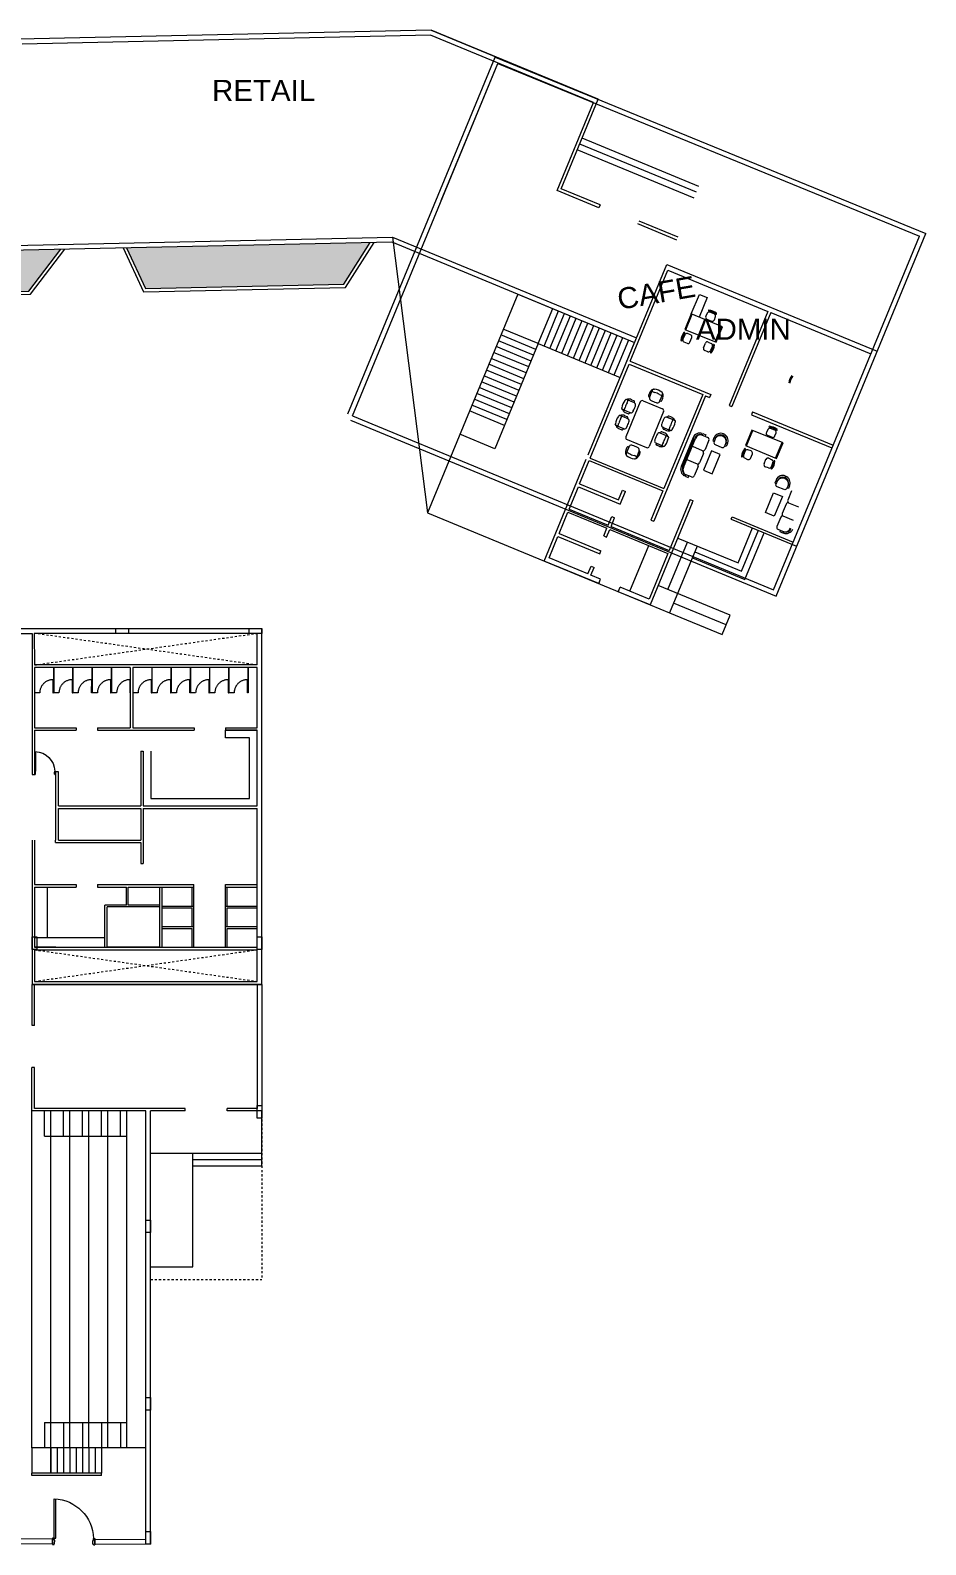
# Model space of a CAD drawing. Header units: inches. Extents: x 2 to 186, y 1 to 125.
# Drawn here: x 143.4 to 185.9, y 14.1 to 86 of the extents above; entities that cross this region are included whole.
import ezdxf

# ---------------------------------------------------------------- set-up
doc = ezdxf.new("R2010")
doc.units = ezdxf.units.IN
doc.header["$MEASUREMENT"] = 0
doc.linetypes.add('DASHED2', pattern=[9.525, 6.35, -3.175])
for name, color, linetype, lineweight in [('M_ABOVE', 252, 'DASHED2', 9), ('M_COL', 250, 'Continuous', 20), ('M_ELEV 2', 251, 'Continuous', 15), ('M_ROADS', 251, 'Continuous', 18), ('M_TEXT', 250, 'Continuous', 0), ('M_WALLS', 251, 'Continuous', 15)]:
    doc.layers.add(name, color=color, linetype=linetype, lineweight=lineweight)
doc.layers.add('M_FURNITURE', color=250, linetype='Continuous', lineweight=5, transparency=0.1)
doc.styles.get("Standard").update_dxf_attribs({"font": 'arial.ttf'})

msp = doc.modelspace()

# ---------------------------------------------------------------- hatches: boundary and pattern name
at = {"true_color": 0xafd9aa, "transparency": 33554572}
h = msp.add_hatch(color=9, dxfattribs=at)
h.dxf.hatch_style = 1
h.paths.add_polyline_path([(144.866, 75.571), (135.276, 75.363), (137.009, 73.445), (143.351, 73.583)])
h = msp.add_hatch(color=9, dxfattribs=at)
h.dxf.hatch_style = 1
h.paths.add_polyline_path([(159.553, 75.89), (147.986, 75.639), (148.882, 73.703), (158.299, 73.908)])

# ---------------------------------------------------------------- linework, layer by layer
at = {"layer": 'M_ABOVE', "ltscale": 0.00025}
for p, q in [((143.618, 55.844), (154.182, 57.344)), ((154.182, 55.844), (143.618, 57.344)), ((143.618, 40.834), (154.182, 42.334)), ((143.618, 42.334), (154.182, 40.834)), ((154.412, 34.684), (154.412, 26.684)), ((149.127, 26.684), (154.412, 26.684))]:
    msp.add_line(p, q, dxfattribs=at)
at = {"layer": 'M_ABOVE'}
for centre in [(144.496, 54.517), (145.408, 54.517), (146.32, 54.517), (147.232, 54.517), (148.144, 54.517), (149.159, 54.517), (150.071, 54.517), (150.983, 54.517), (151.895, 54.517), (152.807, 54.517), (153.719, 54.517)]:
    msp.add_arc(centre, 0.628, 89.83294, 180.01232, dxfattribs=at)
at = {"layer": 'M_COL'}
for points in [[(147.478, 57.343), (147.478, 57.573), (148.078, 57.573), (148.078, 57.343)], [(153.812, 57.343), (153.812, 57.573), (154.412, 57.573), (154.412, 57.343)], [(143.733, 42.342), (143.503, 42.342), (143.503, 42.942), (143.733, 42.942)], [(154.412, 42.342), (154.182, 42.342), (154.182, 42.942), (154.412, 42.942)], [(154.412, 34.342), (154.182, 34.342), (154.182, 34.942), (154.412, 34.942)], [(149.127, 28.912), (148.897, 28.912), (148.897, 29.512), (149.127, 29.512)], [(149.127, 20.492), (148.897, 20.492), (148.897, 21.092), (149.127, 21.092)], [(149.127, 14.128), (148.897, 14.128), (148.897, 14.728), (149.127, 14.728)]]:
    msp.add_lwpolyline(points, close=True, dxfattribs=at)
at = {"layer": 'M_ELEV 2'}
for p, q in [((175.034, 78.268), (169.489, 80.559)), ((175.149, 78.545), (169.603, 80.836)), ((174.92, 77.991), (169.374, 80.281)), ((174.139, 61.868), (177.004, 60.684)), ((177.004, 60.684), (177.691, 62.348)), ((177.167, 60.293), (177.968, 62.234)), ((177.329, 59.901), (178.246, 62.119)), ((173.673, 59.431), (174.601, 61.677)), ((175.063, 61.486), (173.753, 58.316)), ((174.948, 61.209), (177.167, 60.293)), ((174.834, 60.932), (177.329, 59.901)), ((176.631, 58.209), (173.211, 59.622)), ((172.829, 58.698), (173.753, 58.316)), ((173.753, 58.316), (176.249, 57.285)), ((176.44, 57.747), (173.944, 58.778)), ((176.249, 57.285), (176.631, 58.209)), ((152.682, 52.394), (152.682, 52.754)), ((143.497, 18.7), (143.497, 34.684)), ((144.097, 33.484), (144.097, 34.684)), ((144.397, 17.5), (144.397, 34.684)), ((144.997, 33.484), (144.997, 34.684)), ((145.297, 18.7), (145.297, 34.684)), ((145.897, 33.484), (145.897, 34.684)), ((146.197, 18.7), (146.197, 34.684)), ((146.797, 33.484), (146.797, 34.684)), ((147.097, 18.7), (147.097, 34.684)), ((147.697, 33.484), (147.697, 34.684)), ((147.997, 18.7), (147.997, 34.684)), ((150.769, 34.684), (150.769, 34.799)), ((154.412, 32.084), (154.412, 34.684)), ((144.097, 33.484), (147.997, 33.484)), ((149.127, 32.684), (154.412, 32.684)), ((151.127, 27.284), (151.127, 32.684)), ((151.127, 32.384), (154.412, 32.384)), ((151.127, 32.084), (154.412, 32.084)), ((149.127, 27.284), (151.127, 27.284)), ((144.097, 19.9), (147.997, 19.9)), ((144.097, 19.9), (144.097, 18.7)), ((144.997, 19.9), (144.997, 18.7)), ((145.897, 19.9), (145.897, 18.7)), ((146.797, 19.9), (146.797, 18.7)), ((147.697, 19.9), (147.697, 18.7)), ((148.897, 18.7), (143.497, 18.7)), ((143.497, 18.7), (143.497, 17.5)), ((144.397, 18.7), (144.397, 17.5)), ((144.697, 18.7), (144.697, 17.5)), ((144.997, 18.7), (144.997, 17.5)), ((145.297, 18.7), (145.297, 17.5)), ((145.597, 18.7), (145.597, 17.5)), ((145.897, 18.7), (145.897, 17.5)), ((146.197, 18.7), (146.197, 17.5)), ((146.497, 18.7), (146.497, 17.5)), ((146.797, 18.7), (146.797, 17.5)), ((146.797, 17.5), (143.497, 17.5)), ((143.497, 17.385), (143.497, 17.5)), ((146.797, 17.385), (143.497, 17.385)), ((146.797, 17.385), (146.797, 17.5))]:
    msp.add_line(p, q, dxfattribs=at)
msp.add_lwpolyline([(149.134, 51.754), (149.134, 49.514), (153.822, 49.514), (153.822, 52.394), (152.682, 52.394)], dxfattribs=at)
at = {"layer": 'M_FURNITURE'}
for p, q in [((174.785, 72.504), (175.167, 73.428)), ((175.167, 73.428), (175.536, 73.275)), ((175.536, 73.275), (175.155, 72.351)), ((175.875, 72.497), (175.671, 72.581)), ((174.785, 72.504), (174.479, 71.764)), ((174.526, 71.745), (174.831, 72.485)), ((176.264, 71.893), (174.785, 72.504)), ((175.543, 72.532), (175.474, 72.388)), ((175.526, 72.252), (175.746, 72.161)), ((175.879, 72.22), (175.931, 72.371)), ((175.912, 71.173), (176.217, 71.912)), ((175.958, 71.153), (176.264, 71.893)), ((174.471, 71.508), (174.387, 71.304)), ((174.436, 71.176), (174.581, 71.107)), ((174.479, 71.764), (175.958, 71.153)), ((174.748, 71.512), (174.597, 71.565)), ((174.716, 71.159), (174.807, 71.379)), ((175.59, 71.164), (175.734, 71.095)), ((175.363, 70.891), (175.454, 71.112)), ((175.574, 70.706), (175.423, 70.759)), ((175.784, 70.966), (175.699, 70.762)), ((171.662, 68.428), (171.638, 68.399)), ((172.363, 68.325), (171.679, 66.671)), ((171.71, 68.446), (171.692, 68.44)), ((171.776, 68.418), (171.698, 68.438)), ((172.095, 68.281), (171.71, 68.446)), ((171.74, 68.434), (171.75, 68.458)), ((172.056, 68.304), (171.903, 68.364)), ((171.948, 68.43), (172.056, 68.385)), ((172.072, 68.366), (172.074, 68.32)), ((172.493, 68.379), (173.413, 67.999)), ((172.493, 68.379), (173.413, 67.999)), ((172.794, 68.736), (172.75, 68.627)), ((172.752, 68.603), (172.783, 68.569)), ((172.796, 68.526), (172.951, 68.915)), ((172.807, 68.57), (172.873, 68.72)), ((172.938, 68.886), (172.914, 68.896)), ((172.924, 68.849), (172.965, 68.918)), ((172.951, 68.915), (172.968, 68.923)), ((172.997, 68.937), (173.035, 68.933)), ((173.269, 68.331), (173.433, 68.715)), ((173.291, 68.37), (173.351, 68.523)), ((173.354, 68.354), (173.308, 68.352)), ((173.418, 68.478), (173.372, 68.37)), ((173.416, 68.764), (173.387, 68.788)), ((173.405, 68.65), (173.426, 68.728)), ((173.421, 68.686), (173.445, 68.676)), ((173.433, 68.715), (173.427, 68.734)), ((171.352, 67.669), (171.328, 67.64)), ((171.401, 67.686), (171.382, 67.68)), ((171.466, 67.658), (171.388, 67.679)), ((171.785, 67.522), (171.401, 67.686)), ((171.43, 67.674), (171.44, 67.698)), ((171.489, 68.01), (171.492, 68.047)), ((171.511, 67.963), (171.502, 67.98)), ((171.577, 67.937), (171.507, 67.977)), ((171.9, 67.809), (171.511, 67.963)), ((171.54, 67.951), (171.53, 67.927)), ((171.746, 67.544), (171.593, 67.604)), ((171.638, 67.671), (171.746, 67.625)), ((171.69, 67.807), (171.799, 67.762)), ((171.856, 67.82), (171.705, 67.885)), ((171.762, 67.607), (171.764, 67.561)), ((171.823, 67.765), (171.857, 67.795)), ((173.467, 67.868), (172.784, 66.214)), ((173.616, 67.607), (174.005, 67.452)), ((173.693, 67.651), (173.658, 67.62)), ((173.66, 67.596), (173.81, 67.53)), ((173.825, 67.609), (173.717, 67.653)), ((171.179, 67.25), (171.183, 67.288)), ((171.201, 67.204), (171.193, 67.221)), ((171.267, 67.177), (171.198, 67.218)), ((171.59, 67.049), (171.201, 67.204)), ((171.231, 67.192), (171.221, 67.167)), ((171.38, 67.047), (171.489, 67.003)), ((171.546, 67.06), (171.396, 67.126)), ((171.513, 67.005), (171.547, 67.036)), ((173.289, 66.855), (173.677, 66.7)), ((173.365, 66.899), (173.331, 66.868)), ((173.332, 66.844), (173.483, 66.778)), ((173.498, 66.857), (173.389, 66.901)), ((173.421, 67.134), (173.805, 66.97)), ((173.444, 67.049), (173.442, 67.095)), ((173.46, 67.112), (173.613, 67.052)), ((173.568, 66.985), (173.46, 67.031)), ((173.74, 66.998), (173.818, 66.977)), ((173.776, 66.982), (173.766, 66.958)), ((173.805, 66.97), (173.823, 66.976)), ((173.854, 66.987), (173.878, 67.016)), ((173.938, 67.479), (174.008, 67.438)), ((173.975, 67.465), (173.985, 67.489)), ((174.005, 67.452), (174.013, 67.435)), ((174.027, 67.406), (174.023, 67.368)), ((175.274, 66.762), (175.303, 66.831)), ((177.659, 66.992), (177.354, 66.253)), ((177.4, 66.234), (177.706, 66.973)), ((179.138, 66.381), (177.659, 66.992)), ((178.417, 67.021), (178.348, 66.876)), ((178.75, 66.986), (178.546, 67.07)), ((178.753, 66.709), (178.806, 66.86)), ((171.844, 66.222), (171.68, 65.837)), ((171.695, 66.075), (171.741, 66.183)), ((171.734, 66.54), (172.654, 66.16)), ((171.759, 66.199), (171.805, 66.201)), ((171.821, 66.183), (171.762, 66.03)), ((173.094, 66.382), (173.478, 66.217)), ((173.117, 66.297), (173.114, 66.343)), ((173.132, 66.359), (173.285, 66.3)), ((173.241, 66.233), (173.132, 66.279)), ((173.412, 66.245), (173.491, 66.225)), ((173.449, 66.23), (173.439, 66.205)), ((173.478, 66.217), (173.496, 66.224)), ((173.527, 66.235), (173.551, 66.264)), ((173.611, 66.727), (173.681, 66.686)), ((173.648, 66.712), (173.658, 66.737)), ((173.677, 66.7), (173.686, 66.683)), ((173.699, 66.653), (173.696, 66.616)), ((174.869, 66.633), (174.303, 65.261)), ((174.372, 65.232), (174.939, 66.604)), ((174.412, 65.216), (174.978, 66.587)), ((175.319, 66.009), (174.85, 66.203)), ((175.274, 66.762), (175.567, 66.641)), ((175.621, 66.51), (175.438, 66.068)), ((175.939, 66.614), (175.869, 66.643)), ((176.515, 66.376), (176.445, 66.405)), ((177.354, 66.253), (178.833, 65.642)), ((178.4, 66.74), (178.621, 66.649)), ((178.787, 65.661), (179.092, 66.401)), ((178.833, 65.642), (179.138, 66.381)), ((171.692, 65.867), (171.667, 65.877)), ((171.68, 65.837), (171.686, 65.819)), ((171.708, 65.903), (171.687, 65.825)), ((171.697, 65.789), (171.726, 65.765)), ((172.115, 65.616), (172.078, 65.62)), ((172.162, 65.638), (172.145, 65.63)), ((172.189, 65.704), (172.148, 65.635)), ((172.317, 66.027), (172.162, 65.638)), ((172.174, 65.667), (172.199, 65.657)), ((172.306, 65.983), (172.24, 65.833)), ((172.319, 65.817), (172.363, 65.926)), ((172.361, 65.95), (172.33, 65.984)), ((175.075, 65.376), (174.591, 65.576)), ((175.362, 65.884), (175.178, 65.437)), ((175.738, 66.008), (175.356, 65.084)), ((176.154, 65.836), (175.738, 66.008)), ((175.772, 64.912), (176.154, 65.836)), ((177.346, 65.997), (177.261, 65.793)), ((177.311, 65.665), (177.455, 65.595)), ((177.622, 66), (177.471, 66.053)), ((177.591, 65.647), (177.682, 65.868)), ((178.238, 65.38), (178.329, 65.601)), ((178.465, 65.653), (178.609, 65.583)), ((178.658, 65.455), (178.574, 65.251)), ((174.47, 64.814), (174.499, 64.884)), ((174.791, 64.763), (174.499, 64.884)), ((175.104, 65.26), (174.921, 64.817)), ((175.356, 65.084), (175.772, 64.912)), ((178.448, 65.195), (178.297, 65.248)), ((178.308, 63.08), (178.69, 64.004)), ((178.69, 64.004), (179.106, 63.833)), ((178.815, 64.641), (178.885, 64.613)), ((179.543, 64.106), (179.36, 63.663)), ((179.391, 64.404), (179.461, 64.375)), ((179.106, 63.833), (178.724, 62.908)), ((179.285, 63.479), (179.1, 63.032)), ((179.404, 63.537), (179.873, 63.344)), ((178.724, 62.908), (178.308, 63.08)), ((179.027, 62.855), (178.844, 62.412)), ((179.129, 62.917), (179.614, 62.717)), ((178.898, 62.282), (179.19, 62.161)), ((179.162, 62.092), (179.19, 62.161)), ((144.518, 55.729), (144.518, 54.517)), ((144.53, 55.729), (144.53, 54.517)), ((145.43, 55.729), (145.43, 54.517)), ((145.442, 55.729), (145.442, 54.517)), ((146.342, 55.729), (146.342, 54.517)), ((146.354, 55.729), (146.354, 54.517)), ((147.254, 55.729), (147.254, 54.517)), ((147.266, 55.729), (147.266, 54.517)), ((149.181, 55.729), (149.181, 54.517)), ((149.193, 55.729), (149.193, 54.517)), ((150.093, 55.729), (150.093, 54.517)), ((150.105, 55.729), (150.105, 54.517)), ((151.005, 55.729), (151.005, 54.517)), ((151.017, 55.729), (151.017, 54.517)), ((151.917, 55.729), (151.917, 54.517)), ((151.929, 55.729), (151.929, 54.517)), ((152.829, 55.729), (152.829, 54.517)), ((152.841, 55.729), (152.841, 54.517)), ((153.741, 55.729), (153.741, 54.517)), ((153.753, 55.729), (153.753, 54.517)), ((144.498, 55.145), (144.496, 54.517)), ((144.51, 55.145), (144.498, 55.145)), ((144.508, 54.517), (144.51, 55.145)), ((145.41, 55.145), (145.408, 54.517)), ((145.422, 55.145), (145.41, 55.145)), ((145.42, 54.517), (145.422, 55.145)), ((146.322, 55.145), (146.32, 54.517)), ((146.334, 55.145), (146.322, 55.145)), ((146.332, 54.517), (146.334, 55.145)), ((147.234, 55.145), (147.232, 54.517)), ((147.246, 55.145), (147.234, 55.145)), ((147.244, 54.517), (147.246, 55.145)), ((148.146, 55.145), (148.144, 54.517)), ((148.158, 55.145), (148.146, 55.145)), ((148.156, 54.517), (148.158, 55.145)), ((149.161, 55.145), (149.159, 54.517)), ((149.173, 55.145), (149.161, 55.145)), ((149.171, 54.517), (149.173, 55.145)), ((150.073, 55.145), (150.071, 54.517)), ((150.085, 55.145), (150.073, 55.145)), ((150.083, 54.517), (150.085, 55.145)), ((150.985, 55.145), (150.983, 54.517)), ((150.997, 55.145), (150.985, 55.145)), ((150.995, 54.517), (150.997, 55.145)), ((151.897, 55.145), (151.895, 54.517)), ((151.909, 55.145), (151.897, 55.145)), ((151.907, 54.517), (151.909, 55.145)), ((152.809, 55.145), (152.807, 54.517)), ((152.821, 55.145), (152.809, 55.145)), ((152.819, 54.517), (152.821, 55.145)), ((153.721, 55.145), (153.719, 54.517)), ((153.733, 55.145), (153.721, 55.145)), ((153.731, 54.517), (153.733, 55.145)), ((143.868, 54.529), (143.618, 54.529)), ((143.868, 54.517), (143.618, 54.517)), ((144.78, 54.529), (144.496, 54.529)), ((144.496, 54.517), (144.508, 54.517)), ((144.518, 54.517), (144.508, 54.517)), ((144.78, 54.517), (144.518, 54.517)), ((145.692, 54.529), (145.408, 54.529)), ((145.408, 54.517), (145.42, 54.517)), ((145.43, 54.517), (145.42, 54.517)), ((145.692, 54.517), (145.43, 54.517)), ((146.604, 54.529), (146.32, 54.529)), ((146.32, 54.517), (146.332, 54.517)), ((146.342, 54.517), (146.332, 54.517)), ((146.604, 54.517), (146.342, 54.517)), ((147.516, 54.529), (147.232, 54.529)), ((147.232, 54.517), (147.244, 54.517)), ((147.254, 54.517), (147.244, 54.517)), ((147.516, 54.517), (147.254, 54.517)), ((148.144, 54.517), (148.156, 54.517)), ((148.166, 54.517), (148.156, 54.517)), ((148.531, 54.529), (148.281, 54.529)), ((148.531, 54.517), (148.281, 54.517)), ((149.443, 54.529), (149.159, 54.529)), ((149.159, 54.517), (149.171, 54.517)), ((149.181, 54.517), (149.171, 54.517)), ((149.443, 54.517), (149.181, 54.517)), ((150.355, 54.529), (150.071, 54.529)), ((150.071, 54.517), (150.083, 54.517)), ((150.355, 54.517), (150.078, 54.517)), ((150.093, 54.517), (150.083, 54.517)), ((151.267, 54.529), (150.983, 54.529)), ((150.983, 54.517), (150.995, 54.517)), ((151.005, 54.517), (150.995, 54.517)), ((151.267, 54.517), (151.005, 54.517)), ((152.179, 54.529), (151.895, 54.529)), ((151.895, 54.517), (151.907, 54.517)), ((151.917, 54.517), (151.907, 54.517)), ((152.179, 54.517), (151.917, 54.517)), ((153.091, 54.529), (152.807, 54.529)), ((152.807, 54.517), (152.819, 54.517)), ((152.829, 54.517), (152.819, 54.517)), ((153.091, 54.517), (152.829, 54.517)), ((153.719, 54.517), (153.731, 54.517)), ((153.753, 54.529), (153.731, 54.529)), ((153.741, 54.517), (153.731, 54.517)), ((153.753, 54.517), (153.741, 54.517)), ((143.69, 50.804), (143.69, 51.736)), ((143.618, 50.804), (143.618, 50.654)), ((143.651, 50.804), (143.618, 50.804)), ((143.618, 50.654), (143.651, 50.654)), ((143.651, 50.756), (143.651, 50.804)), ((143.666, 50.756), (143.651, 50.756)), ((143.651, 50.654), (143.651, 50.67)), ((143.651, 50.67), (143.666, 50.67)), ((143.666, 50.67), (143.666, 50.756)), ((144.584, 50.654), (144.618, 50.654)), ((144.625, 14.417), (144.635, 16.281)), ((144.481, 14.418), (144.48, 14.118)), ((144.548, 14.417), (144.481, 14.418)), ((144.548, 14.321), (144.548, 14.417)), ((144.48, 14.118), (144.547, 14.117)), ((144.547, 14.117), (144.547, 14.149)), ((144.547, 14.149), (144.576, 14.149)), ((144.577, 14.321), (144.548, 14.321)), ((144.576, 14.149), (144.577, 14.321)), ((146.412, 14.108), (146.48, 14.107))]:
    msp.add_line(p, q, dxfattribs=at)
for points in [[(175.302, 66.75), (175.331, 66.82), (175.469, 66.762), (175.441, 66.693)], [(175.927, 66.586), (175.858, 66.615), (175.801, 66.476), (175.87, 66.448)], [(176.434, 66.377), (176.503, 66.348), (176.446, 66.21), (176.376, 66.239)], [(174.526, 64.872), (174.498, 64.803), (174.636, 64.745), (174.665, 64.815)], [(178.873, 64.585), (178.804, 64.614), (178.747, 64.475), (178.816, 64.446)], [(179.38, 64.376), (179.449, 64.347), (179.392, 64.209), (179.322, 64.237)], [(179.163, 62.173), (179.134, 62.103), (178.995, 62.16), (179.024, 62.23)], [(143.651, 50.804), (143.69, 50.804)], [(144.584, 50.654), (144.584, 50.67), (144.57, 50.67), (144.57, 50.756), (144.584, 50.756), (144.584, 50.804), (144.618, 50.804), (144.618, 50.654)], [(144.548, 14.417), (144.625, 14.417)], [(146.412, 14.108), (146.413, 14.14), (146.384, 14.14), (146.385, 14.312), (146.413, 14.312), (146.414, 14.408), (146.481, 14.407), (146.48, 14.107)]]:
    msp.add_lwpolyline(points, dxfattribs=at)
for points in [[(175.939, 66.614), (175.863, 66.429, 0.414214), (175.917, 66.299), (176.238, 66.166, 0.414214), (176.369, 66.22), (176.445, 66.405)], [(176.445, 66.405, 0.755929), (175.939, 66.614, 0.755929)], [(178.885, 64.613, -0.755929), (179.391, 64.404, -0.755929)], [(179.391, 64.404), (179.315, 64.219, -0.414214), (179.184, 64.165), (178.863, 64.297, -0.414214), (178.808, 64.428), (178.885, 64.613)], [(143.651, 50.804), (143.651, 51.737, -0.396451), (144.584, 50.804, -0.396451)], [(144.548, 14.417), (144.558, 16.283, -0.396451), (146.414, 14.408, -0.396451)]]:
    msp.add_lwpolyline(points, format="xyb", dxfattribs=at)
for centre, radius, start, end in [((175.633, 72.489), 0.1, 67.55725, 154.37742), ((175.619, 72.653), 0.025, 84.92285, 264.92285), ((175.563, 72.031), 0.6, 50.19165, 84.92285), ((175.563, 72.031), 0.65, 50.19165, 84.92285), ((175.564, 72.344), 0.1, 154.37742, 247.55725), ((175.784, 72.253), 0.1, 247.55725, 340.73708), ((175.837, 72.404), 0.1, 340.73708, 67.55725), ((175.963, 72.511), 0.025, 230.19165, 50.19165), ((174.937, 71.196), 0.65, 140.19165, 174.92285), ((174.315, 71.252), 0.025, 174.92285, 354.92285), ((174.937, 71.196), 0.6, 140.19165, 174.92285), ((174.479, 71.266), 0.1, 157.55725, 244.37742), ((174.457, 71.597), 0.025, 320.19165, 140.19165), ((174.564, 71.47), 0.1, 70.73708, 157.55725), ((174.624, 71.197), 0.1, 244.37742, 337.55725), ((174.715, 71.417), 0.1, 337.55725, 70.73708), ((175.547, 71.074), 0.1, 64.37742, 157.55725), ((175.456, 70.853), 0.1, 157.55725, 250.73708), ((175.607, 70.8), 0.1, 250.73708, 337.55725), ((175.713, 70.674), 0.025, 140.19165, 320.19165), ((175.233, 71.074), 0.6, 320.19165, 354.92285), ((175.233, 71.074), 0.65, 320.19165, 354.92285), ((175.691, 71.005), 0.1, 337.55725, 64.37742), ((175.856, 71.019), 0.025, 354.92285, 174.92285), ((180.062, 69.168), 0.65, 140.19165, 174.92285), ((180.062, 69.168), 0.6, 140.19165, 174.92285), ((172.214, 67.955), 0.727, 142.36797, 172.74652), ((172.371, 67.89), 0.742, 147.98198, 167.13252), ((171.686, 68.407), 0.0328, 70.26031, 139.40523), ((171.43, 68.479), 0.368, 327.98187, 342.14632), ((171.805, 68.129), 0.333, 64.58779, 99.49992), ((171.73, 68.382), 0.0523, 342.14499, 48.01872), ((172.051, 68.364), 0.0207, 4.7285, 75.88348), ((172.061, 68.317), 0.0141, 251.42894, 10.98163), ((172.056, 68.204), 0.0857, 0.3461, 63.36582), ((172.455, 68.286), 0.1, 67.55725, 157.55725), ((172.768, 68.616), 0.0207, 149.23101, 220.38599), ((172.794, 68.576), 0.0141, 214.13286, 333.68555), ((172.878, 68.499), 0.0857, 161.74867, 224.76839), ((173.108, 68.625), 0.333, 125.61458, 160.52671), ((172.966, 68.575), 0.202, 222.28756, 245.39433), ((173.472, 69.492), 1.249, 241.82866, 253.28584), ((172.982, 68.856), 0.0523, 177.09578, 242.9695), ((173.125, 69.137), 0.368, 242.96818, 257.13262), ((172.995, 68.904), 0.0328, 85.70927, 154.85418), ((172.943, 68.212), 0.727, 52.36797, 82.74652), ((172.878, 68.054), 0.742, 57.98198, 77.13252), ((173.183, 68.485), 0.202, 249.72015, 272.82694), ((173.192, 68.37), 0.0857, 270.3461, 333.36583), ((173.467, 68.995), 0.368, 237.98187, 252.14631), ((173.305, 68.365), 0.0141, 161.42895, 280.98163), ((173.369, 68.696), 0.0523, 252.14499, 318.01872), ((173.352, 68.375), 0.0207, 274.7285, 345.88348), ((173.394, 68.739), 0.0328, 340.26032, 49.40523), ((173.117, 68.621), 0.333, 334.58779, 9.49993), ((171.904, 67.196), 0.727, 142.36797, 172.74652), ((171.377, 67.647), 0.0328, 70.26031, 139.40523), ((171.121, 67.72), 0.368, 327.98187, 342.14632), ((171.495, 67.37), 0.333, 64.58779, 99.49992), ((171.42, 67.622), 0.0523, 342.14499, 48.01872), ((171.522, 68.008), 0.0328, 175.70927, 244.85417), ((171.801, 68.121), 0.333, 215.61457, 250.52671), ((171.57, 67.994), 0.0523, 267.09577, 332.9695), ((171.289, 68.137), 0.368, 332.96818, 347.13262), ((171.741, 67.605), 0.0207, 4.7285, 75.88348), ((171.751, 67.558), 0.0141, 251.42894, 10.98163), ((171.81, 67.78), 0.0207, 239.23101, 310.38599), ((171.85, 67.807), 0.0141, 304.13286, 63.68555), ((171.926, 67.89), 0.0857, 251.74866, 314.76839), ((171.851, 67.978), 0.202, 312.28756, 335.39434), ((170.933, 68.484), 1.249, 331.82865, 343.28584), ((171.941, 68.195), 0.202, 339.72016, 2.82693), ((173.375, 67.906), 0.1, 337.55725, 67.55725), ((173.665, 67.437), 0.202, 132.28756, 155.39433), ((173.589, 67.525), 0.0857, 71.74867, 134.76839), ((173.666, 67.609), 0.0141, 124.13286, 243.68555), ((173.706, 67.635), 0.0207, 59.23101, 130.38599), ((173.715, 67.295), 0.333, 35.61458, 70.52671), ((171.212, 67.248), 0.0328, 175.70927, 244.85417), ((171.491, 67.361), 0.333, 215.61457, 250.52671), ((171.26, 67.235), 0.0523, 267.09577, 332.9695), ((170.979, 67.378), 0.368, 332.96818, 347.13262), ((172.062, 67.131), 0.742, 147.98198, 167.13252), ((171.5, 67.021), 0.0207, 239.23101, 310.38599), ((171.54, 67.047), 0.0141, 304.13286, 63.68555), ((171.617, 67.131), 0.0857, 251.74866, 314.76839), ((171.541, 67.219), 0.202, 312.28756, 335.39434), ((170.624, 67.725), 1.249, 331.82865, 343.28584), ((171.746, 67.445), 0.0857, 0.3461, 63.36582), ((171.631, 67.436), 0.202, 339.72016, 2.82693), ((173.337, 66.685), 0.202, 132.28756, 155.39433), ((173.262, 66.773), 0.0857, 71.74867, 134.76839), ((173.338, 66.857), 0.0141, 124.13286, 243.68555), ((173.379, 66.883), 0.0207, 59.23101, 130.38599), ((173.575, 67.22), 0.202, 159.72015, 182.82694), ((173.459, 67.211), 0.0857, 180.3461, 243.36583), ((174.582, 66.931), 1.249, 151.82866, 163.28584), ((173.455, 67.098), 0.0141, 71.42895, 190.98163), ((173.465, 67.051), 0.0207, 184.7285, 255.88348), ((173.387, 66.543), 0.333, 35.61458, 70.52671), ((173.711, 67.286), 0.333, 244.58779, 279.49993), ((173.785, 67.034), 0.0523, 162.14499, 228.01872), ((174.085, 66.936), 0.368, 147.98187, 162.14631), ((173.144, 67.525), 0.742, 327.98198, 347.13252), ((173.829, 67.009), 0.0328, 250.26032, 319.40523), ((174.227, 67.278), 0.368, 152.96818, 167.13262), ((173.302, 67.46), 0.727, 322.36797, 352.74652), ((173.945, 67.421), 0.0523, 87.09578, 152.9695), ((173.994, 67.408), 0.0328, 355.70927, 64.85418), ((175.193, 66.499), 0.35, 71.65329, 157.55725), ((176.182, 66.486), 0.35, 341.65329, 153.4612), ((178.438, 66.833), 0.1, 154.37742, 247.55725), ((178.508, 66.977), 0.1, 67.55725, 154.37742), ((178.493, 67.142), 0.025, 84.92285, 264.92285), ((178.438, 66.519), 0.6, 50.19165, 84.92285), ((178.438, 66.519), 0.65, 50.19165, 84.92285), ((178.712, 66.893), 0.1, 340.73708, 67.55725), ((178.838, 66.999), 0.025, 230.19165, 50.19165), ((171.772, 66.632), 0.1, 157.55725, 247.55725), ((171.761, 66.178), 0.0207, 94.7285, 165.88348), ((171.808, 66.188), 0.0141, 341.42894, 100.98163), ((171.921, 66.183), 0.0857, 90.3461, 153.36582), ((171.93, 66.068), 0.202, 69.72016, 92.82693), ((171.641, 65.061), 1.249, 61.82865, 73.28584), ((172.147, 65.978), 0.202, 42.28756, 65.39434), ((172.235, 66.054), 0.0857, 341.74866, 44.76839), ((172.692, 66.252), 0.1, 247.55725, 337.55725), ((173.248, 66.468), 0.202, 159.72015, 182.82694), ((173.132, 66.459), 0.0857, 180.3461, 243.36583), ((174.255, 66.179), 1.249, 151.82866, 163.28584), ((173.128, 66.346), 0.0141, 71.42895, 190.98163), ((173.137, 66.299), 0.0207, 184.7285, 255.88348), ((173.384, 66.534), 0.333, 244.58779, 279.49993), ((173.458, 66.282), 0.0523, 162.14499, 228.01872), ((173.758, 66.184), 0.368, 147.98187, 162.14631), ((172.817, 66.773), 0.742, 327.98198, 347.13252), ((173.502, 66.257), 0.0328, 250.26032, 319.40523), ((173.899, 66.526), 0.368, 152.96818, 167.13262), ((172.975, 66.708), 0.727, 322.36797, 352.74652), ((173.618, 66.669), 0.0523, 87.09578, 152.9695), ((173.667, 66.656), 0.0328, 355.70927, 64.85418), ((175.193, 66.499), 0.275, 72.77316, 157.55725), ((175.242, 66.479), 0.285, 83.38387, 157.55725), ((175.528, 66.548), 0.1, 337.55725, 67.55725), ((176.182, 66.486), 0.275, 342.77316, 152.34134), ((177.812, 65.685), 0.65, 140.19165, 174.92285), ((177.332, 66.085), 0.025, 320.19165, 140.19165), ((178.659, 66.742), 0.1, 247.55725, 340.73708), ((171.996, 65.932), 0.333, 154.58779, 189.49992), ((171.719, 65.814), 0.0328, 160.26031, 229.40523), ((171.744, 65.857), 0.0523, 72.14499, 138.01872), ((172.17, 66.341), 0.727, 232.36797, 262.74652), ((171.646, 65.557), 0.368, 57.98187, 72.14632), ((172.235, 66.499), 0.742, 237.98198, 257.13252), ((171.988, 65.416), 0.368, 62.96818, 77.13262), ((172.118, 65.649), 0.0328, 265.70927, 334.85417), ((172.131, 65.697), 0.0523, 357.09577, 62.9695), ((172.005, 65.928), 0.333, 305.61457, 340.52671), ((172.319, 65.977), 0.0141, 34.13286, 153.68555), ((172.345, 65.937), 0.0207, 329.23101, 40.38599), ((175.085, 65.475), 0.1, 264.08072, 337.55725), ((175.345, 66.106), 0.1, 254.35116, 337.55725), ((175.27, 65.922), 0.1, 337.55725, 60.76333), ((177.189, 65.74), 0.025, 174.92285, 354.92285), ((177.812, 65.685), 0.6, 140.19165, 174.92285), ((177.354, 65.755), 0.1, 157.55725, 244.37742), ((177.438, 65.959), 0.1, 70.73708, 157.55725), ((177.498, 65.686), 0.1, 244.37742, 337.55725), ((177.589, 65.906), 0.1, 337.55725, 70.73708), ((178.421, 65.562), 0.1, 64.37742, 157.55725), ((178.108, 65.563), 0.6, 320.19165, 354.92285), ((178.108, 65.563), 0.65, 320.19165, 354.92285), ((178.566, 65.493), 0.1, 337.55725, 64.37742), ((178.73, 65.508), 0.025, 354.92285, 174.92285), ((174.626, 65.127), 0.35, 157.55725, 243.4612), ((174.626, 65.127), 0.275, 157.55725, 242.34134), ((174.675, 65.107), 0.285, 157.55725, 231.73063), ((174.829, 64.855), 0.1, 247.55725, 337.55725), ((175.012, 65.298), 0.1, 337.55725, 51.03377), ((178.33, 65.342), 0.1, 157.55725, 250.73708), ((178.481, 65.289), 0.1, 250.73708, 337.55725), ((178.588, 65.163), 0.025, 140.19165, 320.19165), ((179.128, 64.485), 0.35, 341.65329, 153.4612), ((179.128, 64.485), 0.275, 342.77316, 152.34134), ((179.377, 63.441), 0.1, 74.35116, 157.55725), ((179.453, 63.625), 0.1, 157.55725, 240.76333), ((179.119, 62.817), 0.1, 84.08072, 157.55725), ((179.192, 62.994), 0.1, 157.55725, 231.03377), ((178.936, 62.374), 0.1, 157.55725, 247.55725), ((179.272, 62.424), 0.35, 251.65329, 337.55725), ((179.223, 62.444), 0.285, 263.38387, 337.55725), ((179.272, 62.424), 0.275, 252.77316, 337.55725)]:
    msp.add_arc(centre, radius, start, end, dxfattribs=at)
at = {"layer": 'M_ROADS'}
msp.add_line((162.447, 85.956), (170.367, 82.684), dxfattribs=at)
for points in [[(135.077, 75.358), (136.944, 73.293), (143.427, 73.434), (145.058, 75.575)], [(135.276, 75.363), (137.009, 73.445), (143.351, 73.583), (144.866, 75.571)], [(147.823, 75.635), (148.787, 73.551), (158.383, 73.759), (159.733, 75.894)], [(147.986, 75.639), (148.882, 73.703), (158.299, 73.908), (159.553, 75.89)]]:
    msp.add_lwpolyline(points, dxfattribs=at)
at = {"layer": 'M_WALLS'}
for p, q in [((162.447, 85.956), (142.877, 85.53)), ((162.404, 85.725), (143.032, 85.304)), ((170.141, 82.529), (162.404, 85.725)), ((170.367, 82.684), (162.447, 85.956)), ((158.495, 67.761), (165.486, 84.686)), ((158.705, 67.667), (165.611, 84.386)), ((162.922, 77.875), (165.611, 84.386)), ((165.486, 84.686), (185.908, 76.313)), ((165.611, 84.386), (185.607, 76.188)), ((168.611, 78.433), (170.367, 82.684)), ((168.415, 78.351), (170.141, 82.529)), ((170.402, 77.531), (168.415, 78.351)), ((170.459, 77.669), (168.611, 78.433)), ((170.459, 77.669), (170.402, 77.531)), ((174.156, 76.142), (172.308, 76.906)), ((174.099, 76.004), (172.251, 76.767)), ((178.68, 59.417), (185.607, 76.188)), ((178.805, 59.116), (185.908, 76.313)), ((135.302, 75.593), (160.611, 76.143)), ((160.611, 76.143), (172.183, 71.364)), ((160.611, 76.143), (162.262, 63.062)), ((169.892, 65.818), (173.622, 74.848)), ((173.622, 74.848), (183.6, 70.727)), ((171.887, 70.255), (173.673, 74.578)), ((173.673, 74.578), (178.417, 72.619)), ((166.549, 73.442), (162.262, 63.062)), ((166.549, 73.442), (172.095, 71.151)), ((167.526, 71.091), (168.213, 72.755)), ((167.803, 70.976), (168.49, 72.64)), ((178.417, 72.619), (176.574, 68.157)), ((168.08, 70.862), (168.768, 72.526)), ((168.358, 70.747), (169.045, 72.411)), ((168.635, 70.633), (169.322, 72.297)), ((168.912, 70.518), (169.599, 72.182)), ((169.19, 70.404), (169.877, 72.067)), ((169.467, 70.289), (170.154, 71.953)), ((178.556, 72.562), (176.713, 68.1)), ((178.556, 72.562), (183.3, 70.602)), ((167.297, 70.536), (165.633, 71.224)), ((167.411, 70.814), (165.748, 71.501)), ((167.526, 71.091), (165.862, 71.778)), ((169.744, 70.175), (170.431, 71.838)), ((170.021, 70.06), (170.709, 71.724)), ((170.299, 69.946), (170.986, 71.609)), ((170.576, 69.831), (171.263, 71.495)), ((170.853, 69.717), (171.54, 71.38)), ((171.13, 69.602), (171.818, 71.266)), ((171.408, 69.488), (172.095, 71.151)), ((167.068, 69.982), (165.404, 70.669)), ((167.526, 71.091), (165.464, 66.1)), ((167.182, 70.259), (165.519, 70.946)), ((167.526, 71.091), (171.408, 69.488)), ((166.724, 69.15), (165.06, 69.837)), ((166.839, 69.427), (165.175, 70.114)), ((166.953, 69.705), (165.29, 70.392)), ((169.987, 65.655), (171.83, 70.117)), ((171.83, 70.117), (175.326, 68.672)), ((171.887, 70.255), (175.707, 68.677)), ((166.381, 68.318), (164.717, 69.005)), ((166.495, 68.595), (164.831, 69.283)), ((166.61, 68.873), (164.946, 69.56)), ((166.152, 67.764), (164.488, 68.451)), ((166.266, 68.041), (164.602, 68.728)), ((175.465, 68.615), (173.005, 62.661)), ((175.326, 68.672), (173.483, 64.211)), ((175.465, 68.615), (175.65, 68.539)), ((175.707, 68.677), (175.65, 68.539)), ((158.705, 67.667), (178.68, 59.417)), ((165.922, 67.209), (164.259, 67.896)), ((166.037, 67.486), (164.373, 68.174)), ((176.574, 68.157), (176.713, 68.1)), ((177.694, 67.857), (177.637, 67.718)), ((177.637, 67.718), (181.457, 66.14)), ((177.694, 67.857), (181.514, 66.279)), ((158.618, 67.454), (178.805, 59.116)), ((165.464, 66.1), (163.801, 66.787)), ((167.808, 60.772), (169.804, 65.606)), ((169.485, 64.439), (169.943, 65.548)), ((169.943, 65.548), (173.439, 64.104)), ((169.987, 65.655), (173.483, 64.211)), ((168.989, 63.238), (169.428, 64.301)), ((169.428, 64.301), (171.415, 63.48)), ((169.485, 64.439), (171.333, 63.676)), ((171.333, 63.676), (171.524, 64.138)), ((171.415, 63.48), (171.663, 64.081)), ((171.524, 64.138), (171.663, 64.081)), ((173.439, 64.104), (172.867, 62.718)), ((168.989, 63.238), (170.837, 62.474)), ((174.826, 63.532), (172.829, 58.698)), ((174.731, 63.695), (173.733, 61.278)), ((174.731, 63.695), (174.87, 63.638)), ((174.826, 63.532), (174.87, 63.638)), ((162.262, 63.062), (172.829, 58.698)), ((168.511, 62.082), (168.931, 63.099)), ((168.931, 63.099), (170.78, 62.336)), ((170.837, 62.474), (171.009, 62.89)), ((170.976, 62.417), (171.148, 62.833)), ((171.009, 62.89), (171.148, 62.833)), ((172.867, 62.718), (173.005, 62.661)), ((176.674, 62.768), (176.718, 62.874)), ((176.674, 62.768), (179.783, 61.484)), ((176.718, 62.874), (179.614, 61.678)), ((168.034, 60.927), (168.454, 61.944)), ((168.454, 61.944), (170.441, 61.123)), ((168.511, 62.082), (170.499, 61.262)), ((170.627, 61.966), (170.78, 62.336)), ((170.627, 61.966), (170.766, 61.909)), ((170.766, 61.909), (170.919, 62.278)), ((170.919, 62.278), (173.676, 61.14)), ((170.976, 62.417), (173.733, 61.278)), ((170.441, 61.123), (170.499, 61.262)), ((171.87, 59.343), (172.767, 61.515)), ((173.676, 61.14), (172.778, 58.968)), ((170.396, 59.703), (167.808, 60.772)), ((169.883, 60.164), (168.034, 60.927)), ((169.883, 60.164), (170.035, 60.533)), ((170.021, 60.106), (170.174, 60.476)), ((170.035, 60.533), (170.174, 60.476)), ((170.483, 59.915), (170.021, 60.106)), ((170.396, 59.703), (170.483, 59.915)), ((171.32, 59.321), (171.408, 59.534)), ((172.829, 58.698), (171.32, 59.321)), ((172.778, 58.968), (171.408, 59.534)), ((123.478, 57.573), (154.412, 57.573)), ((154.412, 57.459), (154.412, 57.573)), ((123.708, 57.343), (143.503, 57.343)), ((143.503, 57.343), (143.503, 50.654)), ((143.602, 57.344), (143.618, 55.844)), ((154.182, 57.344), (143.602, 57.344)), ((154.182, 55.844), (154.182, 57.344)), ((154.412, 40.684), (154.412, 57.459)), ((154.182, 55.844), (143.618, 55.844)), ((143.618, 55.729), (143.618, 52.869)), ((148.166, 55.729), (143.618, 55.729)), ((148.166, 55.729), (148.166, 52.869)), ((148.281, 55.729), (148.281, 52.869)), ((154.182, 55.729), (148.281, 55.729)), ((154.182, 52.869), (154.182, 55.729)), ((148.166, 54.529), (148.144, 54.529)), ((143.618, 52.869), (145.602, 52.869)), ((143.618, 52.754), (143.618, 50.654)), ((143.618, 52.754), (145.602, 52.754)), ((145.602, 52.869), (145.602, 52.754)), ((146.602, 52.869), (148.166, 52.869)), ((146.602, 52.869), (146.602, 52.754)), ((146.602, 52.754), (151.194, 52.754)), ((148.281, 52.869), (151.194, 52.869)), ((148.774, 52.754), (151.182, 52.754)), ((151.194, 52.869), (151.194, 52.754)), ((152.682, 52.869), (154.182, 52.869)), ((152.682, 52.869), (154.182, 52.869)), ((152.682, 52.869), (152.682, 52.754)), ((152.682, 52.754), (154.182, 52.754)), ((148.659, 51.754), (148.659, 49.154)), ((148.659, 51.754), (148.774, 51.754)), ((143.503, 50.654), (143.618, 50.654)), ((144.752, 50.769), (144.618, 50.769)), ((144.618, 50.654), (144.637, 50.654)), ((144.637, 47.539), (144.637, 50.654)), ((144.752, 49.154), (144.752, 50.769)), ((144.752, 49.154), (148.659, 49.154)), ((144.752, 47.539), (144.752, 49.039)), ((144.752, 49.039), (148.659, 49.039)), ((148.659, 49.039), (148.659, 47.539)), ((148.774, 49.039), (148.774, 46.424)), ((148.774, 49.039), (154.182, 49.039)), ((154.182, 42.449), (154.182, 49.039)), ((143.503, 47.539), (143.503, 40.684)), ((143.618, 47.539), (143.618, 45.424)), ((144.618, 47.539), (144.637, 47.539)), ((144.618, 47.424), (144.618, 47.539)), ((144.618, 47.424), (148.659, 47.424)), ((144.752, 47.539), (148.659, 47.539)), ((148.659, 47.424), (148.659, 46.424)), ((148.659, 46.424), (148.774, 46.424)), ((143.618, 45.424), (145.602, 45.424)), ((143.618, 45.309), (145.602, 45.309)), ((143.618, 45.309), (143.618, 42.449)), ((144.218, 45.309), (144.218, 42.899)), ((145.602, 45.424), (145.602, 45.309)), ((146.602, 45.424), (151.182, 45.424)), ((146.602, 45.424), (146.602, 45.309)), ((146.602, 45.309), (147.987, 45.309)), ((146.952, 45.424), (147.067, 45.424)), ((146.952, 45.309), (147.067, 45.309)), ((147.987, 44.449), (147.987, 45.309)), ((148.067, 45.309), (151.182, 45.309)), ((148.067, 44.449), (148.067, 45.309)), ((149.567, 42.449), (149.567, 45.309)), ((149.682, 42.449), (149.682, 45.309)), ((151.102, 44.409), (151.102, 45.309)), ((151.182, 42.449), (151.182, 45.424)), ((152.682, 45.424), (154.182, 45.424)), ((152.682, 42.449), (152.682, 45.424)), ((152.682, 45.309), (154.182, 45.309)), ((152.762, 44.409), (152.762, 45.309)), ((146.952, 42.449), (146.952, 44.449)), ((147.987, 44.449), (146.952, 44.449)), ((147.067, 42.449), (147.067, 44.369)), ((149.567, 44.369), (147.067, 44.369)), ((149.567, 44.449), (148.067, 44.449)), ((149.682, 44.409), (151.182, 44.409)), ((149.682, 44.329), (151.102, 44.329)), ((151.102, 43.429), (151.102, 44.329)), ((152.682, 44.409), (154.182, 44.409)), ((152.762, 44.329), (154.182, 44.329)), ((152.762, 43.429), (152.762, 44.329)), ((149.682, 43.429), (151.182, 43.429)), ((149.682, 43.349), (151.102, 43.349)), ((151.102, 42.449), (151.102, 43.349)), ((152.682, 43.429), (154.182, 43.429)), ((152.762, 43.349), (154.182, 43.349)), ((152.762, 42.449), (152.762, 43.349)), ((146.952, 42.899), (143.618, 42.899)), ((143.618, 42.449), (154.182, 42.449)), ((144.637, 42.449), (143.618, 42.449)), ((149.567, 42.449), (147.067, 42.449)), ((143.618, 42.334), (154.182, 42.334)), ((143.618, 42.334), (143.618, 40.834)), ((154.182, 40.834), (154.182, 42.334)), ((143.503, 40.684), (154.412, 40.684)), ((143.503, 38.742), (143.503, 40.684)), ((154.412, 40.684), (143.503, 40.684)), ((143.618, 40.834), (154.182, 40.834)), ((143.618, 38.742), (143.618, 40.684)), ((154.182, 40.684), (154.182, 34.799)), ((154.412, 40.684), (154.412, 34.684)), ((143.618, 38.742), (143.503, 38.742)), ((143.618, 38.742), (143.503, 38.742)), ((143.618, 36.742), (143.497, 36.742)), ((143.497, 34.684), (143.497, 36.742)), ((143.618, 34.799), (143.618, 36.742)), ((148.897, 34.684), (143.497, 34.684)), ((150.769, 34.799), (143.618, 34.799)), ((148.897, 14.36), (148.897, 34.684)), ((149.127, 14.128), (149.127, 34.684)), ((150.769, 34.684), (149.127, 34.684)), ((150.769, 34.684), (150.769, 34.799)), ((154.182, 34.799), (152.769, 34.799)), ((152.769, 34.684), (152.769, 34.799)), ((154.412, 34.684), (152.769, 34.684)), ((123.707, 14.491), (144.481, 14.383)), ((144.48, 14.153), (144.481, 14.383)), ((146.48, 14.142), (146.481, 14.372)), ((146.481, 14.372), (148.897, 14.36)), ((123.477, 14.262), (144.48, 14.153)), ((146.48, 14.142), (149.127, 14.128))]:
    msp.add_line(p, q, dxfattribs=at)
for points in [[(135.077, 75.358), (160.568, 75.912), (172.095, 71.151)], [(148.774, 51.754), (148.774, 49.154), (154.182, 49.154), (154.182, 52.754), (152.682, 52.754)]]:
    msp.add_lwpolyline(points, dxfattribs=at)

# ---------------------------------------------------------------- texts
at = {"layer": 'M_TEXT', "char_height": 2.5, "attachment_point": 1}
for s, insert in [('{\\H0.4x;RETAIL} ', (152.046, 83.603)), ('{\\H0.4x;ADMIN} ', (175.005, 72.273))]:
    msp.add_mtext_dynamic_manual_height_columns(s, width=18.16185, gutter_width=12.5, heights=[0], dxfattribs=dict(at, insert=insert))
at = {"layer": 'M_TEXT', "insert": (174.872, 74.313), "char_height": 1, "attachment_point": 3, "rotation": 9.82387}
msp.add_mtext_dynamic_manual_height_columns('CAFE', width=18.16185, gutter_width=12.5, heights=[0], dxfattribs=at)

doc.saveas('drawing.dxf')
